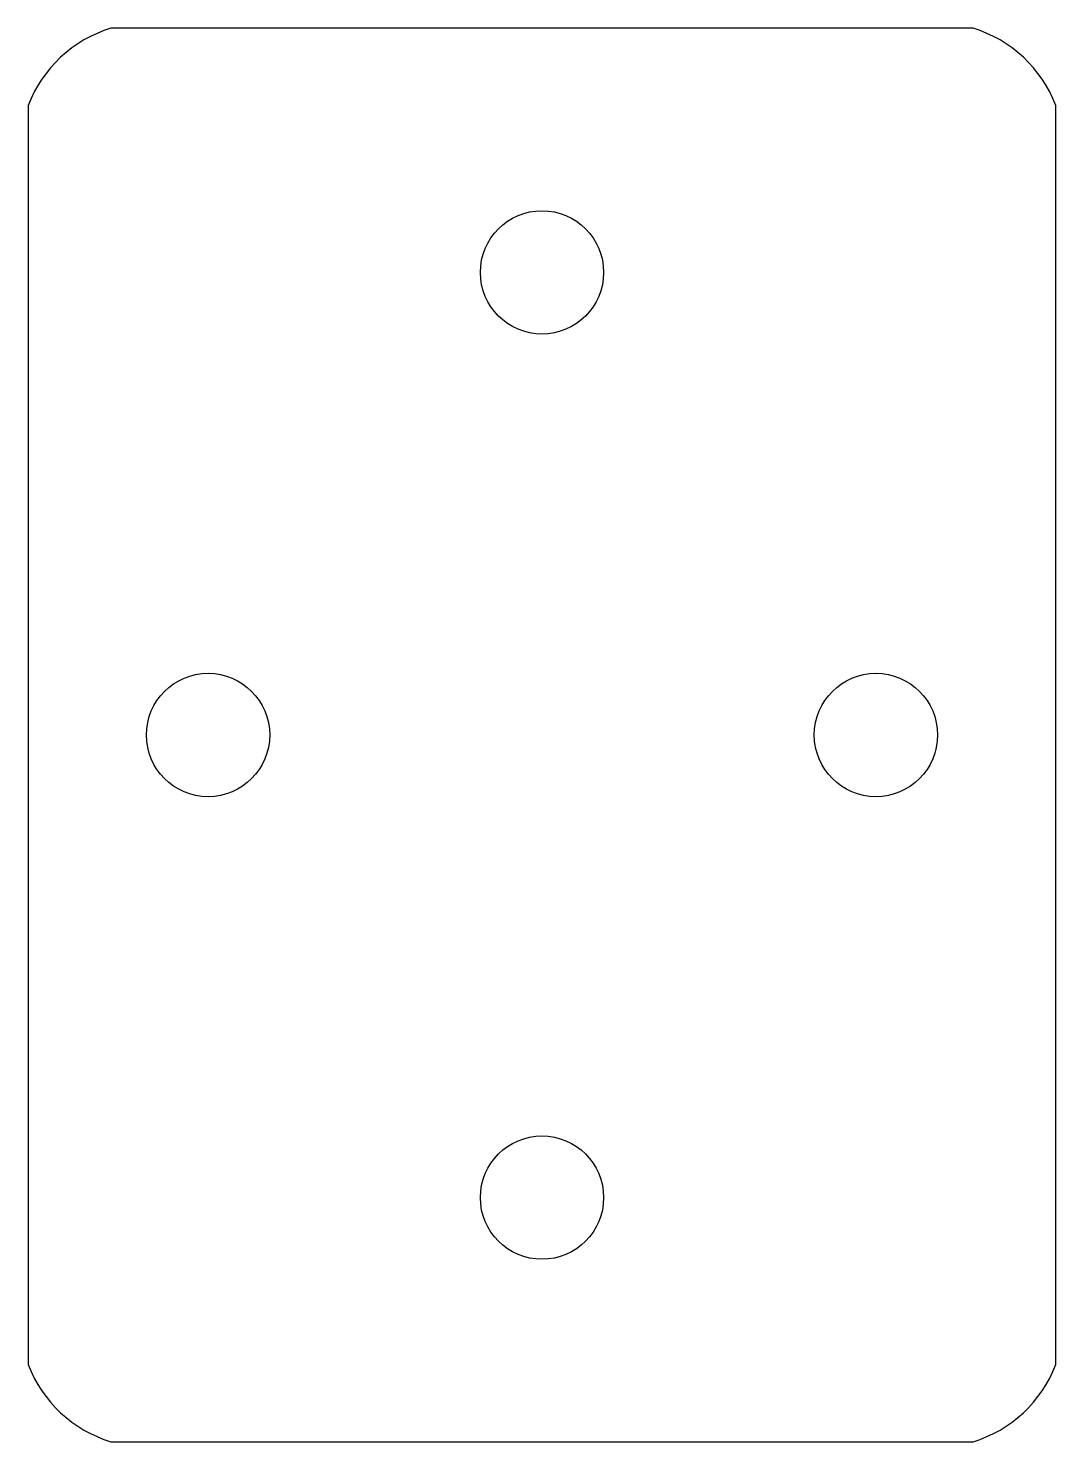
# Model space of a CAD drawing. Header units: millimetres. Extents: x -20 to 20, y -22 to 33.
import ezdxf

# ---------------------------------------------------------------- set-up
doc = ezdxf.new("R2010")
doc.units = ezdxf.units.MM

msp = doc.modelspace()

# ---------------------------------------------------------------- linework, layer by layer
at = {"color": 7, "linetype": 'Continuous', "lineweight": 25}
for p, q in [((16.782, 33.013), (-16.782, 33.013)), ((-20, 30.013), (-20, -18.987)), ((20, -18.987), (20, 30.013)), ((-16.782, -21.987), (16.782, -21.987))]:
    msp.add_line(p, q, dxfattribs=at)
for centre in [(0, 23.513), (-13, 5.513), (13, 5.513), (0, -12.487)]:
    msp.add_circle(centre, 2.4, dxfattribs=at)
for centre, start, end in [((-15.329, 28.228), 106.8915, 159.0927), ((15.329, 28.228), 20.9073, 73.1085), ((-15.329, -17.203), 200.9073, 253.1085), ((15.329, -17.203), 286.8915, 339.0927)]:
    msp.add_arc(centre, 5, start, end, dxfattribs=at)

doc.saveas('drawing.dxf')
